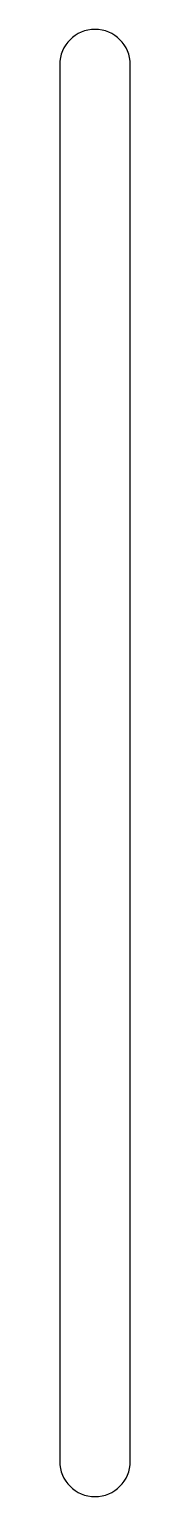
# Model space of a CAD drawing. Extents: x -74.9 to -73.7, y -132.5 to -106.2.
import ezdxf

# ---------------------------------------------------------------- set-up
doc = ezdxf.new("R2010")
doc.units = 0

msp = doc.modelspace()

# ---------------------------------------------------------------- linework, layer by layer
msp.add_lwpolyline([(-73.67293, -131.838955), (-73.67293, -106.819955, 1), (-74.94298, -106.819955), (-74.94298, -131.838955, 1)], format="xyb", close=True)

doc.saveas('drawing.dxf')
